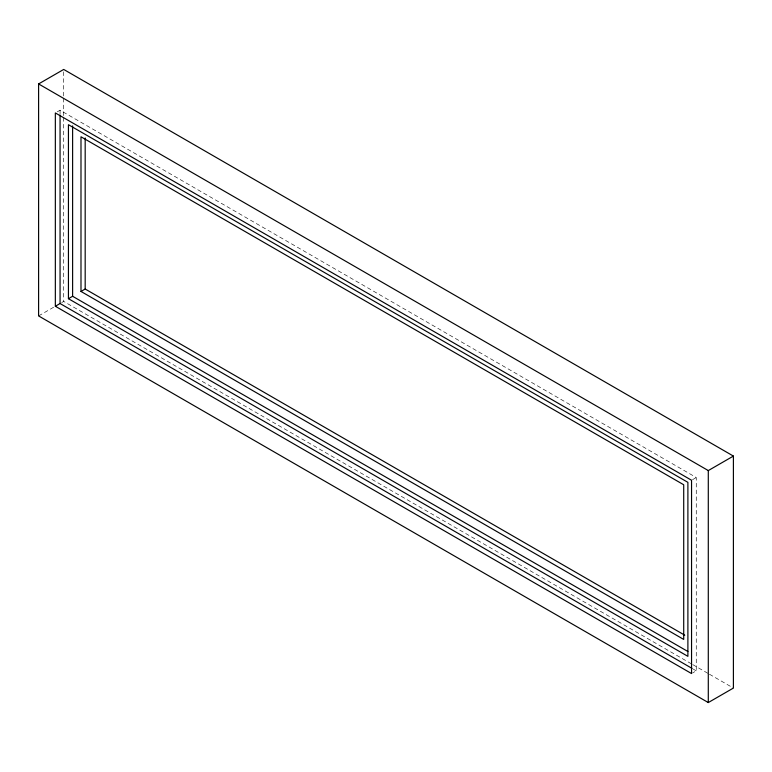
<?xml version="1.0" encoding="UTF-8"?>
<svg xmlns="http://www.w3.org/2000/svg" width="772" height="772" viewBox="0 0 772 772"><rect width="100%" height="100%" fill="white"/><g stroke="black" fill="none" stroke-linecap="round" stroke-linejoin="round"><path stroke-width="0.58" stroke-dasharray="3.86 2.9" d="M57.234 111.844L60.062 110.213L696.267 477.521L696.267 670.839L692.494 673.02M38.6 315.922L53.664 307.227M61.702 302.585L63.709 301.427L691.673 663.978M692.494 479.702L696.267 477.521M692.716 664.576L708.368 673.609M709.41 674.217L733.4 688.064M693.14 669.034L696.267 670.839M63.709 71.844L63.709 97.079M63.709 98.285L63.709 116.311M63.709 117.518L63.709 301.427M60.062 110.213L60.062 113.812"/><path stroke-width="1.16" d="M38.6 83.936L63.709 69.441L733.4 456.078L733.4 688.064L708.291 702.559L38.6 315.922L38.6 83.936L708.291 470.573L733.4 456.078M55.343 306.252L691.548 673.56L691.548 480.242L55.343 112.934L55.343 306.252L60.062 303.531L692.098 668.427M68.438 298.696L687.891 656.345L687.891 482.346L68.438 124.707L68.438 298.696L72.616 296.284L687.9 651.51M80.992 291.449L683.712 639.428L683.712 484.768L80.992 136.789L80.992 291.449L85.181 289.027L684.764 635.202M708.291 470.573L708.291 702.559M85.181 137.976L85.181 289.027M72.616 125.894L72.616 296.284M60.062 115.018L60.062 303.531"/></g></svg>
